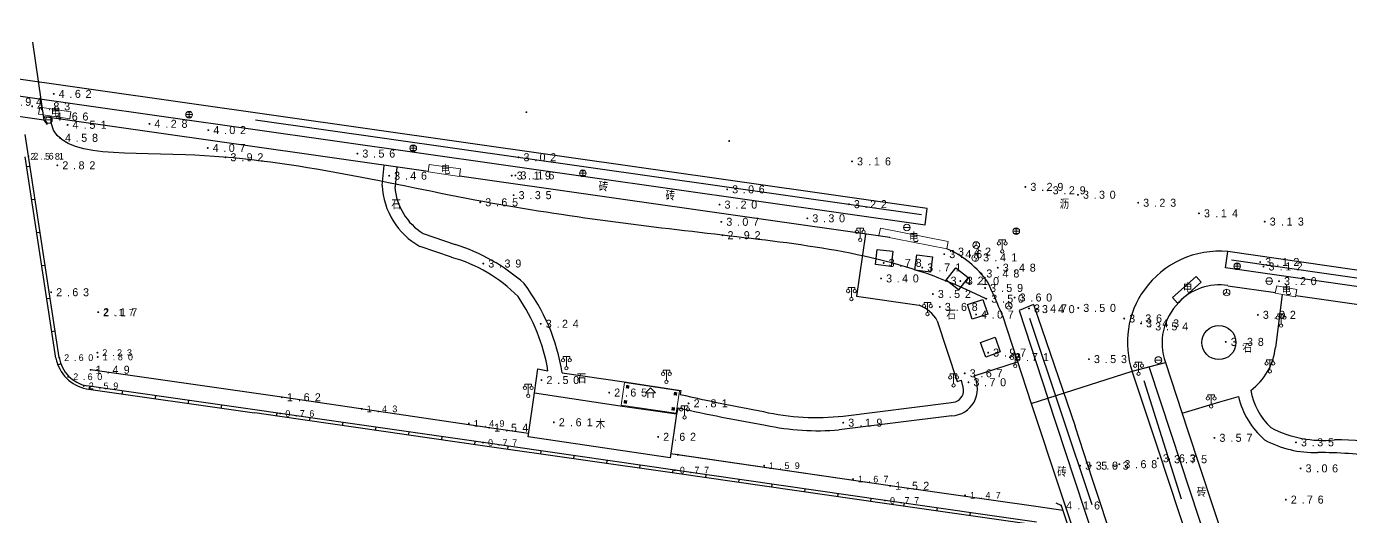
# Model space of a CAD drawing. Header units: metres. Extents: x 342272 to 345188, y 671156 to 672490.
# Drawn here: x 344610.8 to 344809.2, y 672096.4 to 672169.8 of the extents above; entities that cross this region are included whole.
import ezdxf
from ezdxf.enums import TextEntityAlignment as Align

# ---------------------------------------------------------------- set-up
doc = ezdxf.new("R2010")
doc.units = ezdxf.units.M
doc.header["$LTSCALE"] = 0.5
doc.header["$MEASUREMENT"] = 0
doc.layers.add('00-地形', color=251, linetype='Continuous')
doc.layers.add('00-现状标高', color=2, linetype='Continuous', lineweight=0, plot=False)
for name, color, linetype, lineweight in [('公共设施纪念物', 8, 'Continuous', 0), ('普通房屋', 8, 'Continuous', 0), ('通讯及其他管线设施', 252, 'Continuous', 0)]:
    doc.layers.add(name, color=color, linetype=linetype, lineweight=lineweight)
doc.styles.add('Style-MCS_Chinese1', font='MCS_Chinese1.shx', dxfattribs={"bigfont": 'MCS_Chinese1big.shx'})
doc.styles.add('正等线体2.0', font='MCS_Chinese1.shx', dxfattribs={"height": 2, "bigfont": 'MCS_Chinese1big.shx'})
doc.styles.add('正等线体2.4', font='MCS_Chinese1.shx', dxfattribs={"height": 2.4, "bigfont": 'MCS_Chinese1big.shx'})
doc.styles.add('细等线体2.5', font='MCS_Chinese1.shx', dxfattribs={"height": 2.5, "bigfont": 'MCS_Chinese1big.shx'})

# ---------------------------------------------------------------- blocks, each defined once
blk = doc.blocks.new('213400_4')
at = {"layer": '00-现状标高', "linetype": 'Continuous', "lineweight": 0}
h = blk.add_hatch(color=256, dxfattribs=at)
edge = h.paths.add_edge_path()
edge.add_arc((0, 0), 0.3, 0, 360)
blk = doc.blocks.new('174601_1')
at = {"layer": '通讯及其他管线设施', "linetype": 'Continuous', "lineweight": 0}
for q in [(-0.87, -0.5), (0, 1), (0.87, -0.5)]:
    blk.add_line((0, 0), q, dxfattribs=at)
blk.add_circle((0, 0), 1, dxfattribs=at)
blk = doc.blocks.new('156602_1')
at = {"layer": '公共设施纪念物', "linetype": 'Continuous', "lineweight": 0}
for p, q in [((0, 3), (-1.5, 1.5)), ((-1.5, 1.5), (1.5, 1.5)), ((-0.8, 1.5), (-0.8, 0)), ((1.5, 1.5), (0, 3)), ((0.8, 1.5), (0.8, 0))]:
    blk.add_line(p, q, dxfattribs=at)
blk = doc.blocks.new('155210')
at = {"layer": '公共设施纪念物', "linetype": 'Continuous', "lineweight": 0}
for p, q in [((-1, 2.9), (-1, 3.5)), ((-1, 3.5), (1, 3.5)), ((0, 0.5), (0, 3.5)), ((1, 3.5), (1, 2.9))]:
    blk.add_line(p, q, dxfattribs=at)
for centre in [(-1, 2.4), (0, 0), (1, 2.4)]:
    blk.add_circle(centre, 0.5, dxfattribs=at)
blk = doc.blocks.new('174201_1')
at = {"layer": '通讯及其他管线设施', "linetype": 'Continuous', "lineweight": 0}
for p, q in [((-1, 0), (1, 0)), ((-0.7, 0.7), (0.7, 0.7)), ((0, -1), (0, 1)), ((-0.7, -0.7), (0.7, -0.7))]:
    blk.add_line(p, q, dxfattribs=at)
blk.add_circle((0, 0), 1, dxfattribs=at)
blk = doc.blocks.new('174100_1')
at = {"layer": '通讯及其他管线设施', "linetype": 'Continuous', "lineweight": 0}
blk.add_line((-1, 0), (1, 0), dxfattribs=at)
blk.add_circle((0, 0), 1, dxfattribs=at)
blk = doc.blocks.new('174700_1')
at = {"layer": '通讯及其他管线设施', "linetype": 'Continuous', "lineweight": 0}
for p, q in [((0, 1), (-0.38, 0.18)), ((-0.38, 0.18), (0.38, -0.18)), ((0, -1), (0.38, -0.18))]:
    blk.add_line(p, q, dxfattribs=at)
blk.add_circle((0, 0), 1, dxfattribs=at)

msp = doc.modelspace()

# ---------------------------------------------------------------- linework, layer by layer
at = {"layer": '00-地形', "lineweight": -3}
for p, q in [((344745.79, 672142.54), (344554.2, 672169.84)), ((344553.8, 672167.38), (344745.49, 672140.11)), ((344611.69, 672167.48), (344613.37, 672155.8)), ((344613.37, 672155.8), (344574.75, 672161.43)), ((344613.43, 672156.28), (344613.37, 672155.8)), ((344613.37, 672155.8), (344613.84, 672155.16)), ((344670.96, 672148.08), (344613.43, 672156.28)), ((344645.07, 672155.83), (344744.9, 672141.68)), ((344611.05, 672150.39), (344610.59, 672153.63)), ((344615.17, 672120.15), (344610.56, 672150.31)), ((344610.78, 672148.83), (344611.28, 672148.91)), ((344615.67, 672120.21), (344611.05, 672150.39)), ((344664.07, 672146.02), (344664.37, 672149.02)), ((344666.27, 672148.75), (344666.01, 672145.81)), ((344740.16, 672138.21), (344675.69, 672147.4)), ((344611.54, 672143.89), (344612.03, 672143.97)), ((344745.49, 672140.11), (344745.79, 672142.54)), ((344612.29, 672138.95), (344612.79, 672139.02)), ((344670.23, 672138.83), (344675.03, 672137.14)), ((344674.46, 672135.24), (344669.75, 672136.87)), ((344736.52, 672138.73), (344735.17, 672129.4)), ((344738.03, 672134.15), (344738.3, 672136.43)), ((344738.3, 672136.43), (344740.62, 672136.15)), ((344740.62, 672136.15), (344740.35, 672133.88)), ((344743.92, 672133.3), (344744.23, 672135.62)), ((344744.23, 672135.62), (344746.56, 672135.31)), ((344746.56, 672135.31), (344746.25, 672133)), ((344790.51, 672133.66), (344790.85, 672136.1)), ((345120.02, 672088.9), (344790.85, 672136.1)), ((344613.05, 672134.01), (344613.54, 672134.08)), ((344740.35, 672133.88), (344738.03, 672134.15)), ((344746.25, 672133), (344743.92, 672133.3)), ((344748.63, 672131.81), (344750.06, 672133.66)), ((344750.06, 672133.66), (344751.92, 672132.23)), ((345119.62, 672086.42), (344790.51, 672133.66)), ((345119.09, 672087.79), (344791.38, 672134.79)), ((344750.49, 672130.38), (344748.63, 672131.81)), ((344751.92, 672132.23), (344750.49, 672130.38)), ((344790.83, 672130.99), (344797.98, 672129.97)), ((344613.81, 672129.06), (344614.3, 672129.14)), ((344735.17, 672129.4), (344744.55, 672128.05)), ((344751.83, 672128.18), (344754.13, 672128.92)), ((344754.13, 672128.92), (344754.85, 672126.7)), ((344799, 672129.66), (344797.96, 672121.71)), ((344801.02, 672129.53), (344959.53, 672106.81)), ((344752.54, 672125.96), (344751.83, 672128.18)), ((344761.7, 672128.15), (344759.57, 672127.28)), ((344759.57, 672127.28), (344763.87, 672114.11)), ((344761.7, 672128.15), (344767.94, 672109.91)), ((344747.28, 672125.72), (344750.28, 672116.63)), ((344754.85, 672126.7), (344752.54, 672125.96)), ((344757.04, 672126.52), (344761.38, 672113.35)), ((344761.1, 672126.12), (344770.44, 672098.18)), ((344614.56, 672124.12), (344615.06, 672124.2)), ((344753.75, 672122.48), (344755.94, 672123.27)), ((344755.94, 672123.27), (344756.73, 672121.06)), ((344754.54, 672120.28), (344753.75, 672122.48)), ((344756.73, 672121.06), (344754.54, 672120.28)), ((344615.39, 672119.11), (344615.87, 672119.27)), ((344752.82, 672117.46), (344759.32, 672119.59)), ((344776.5, 672118.16), (344781.48, 672119.46)), ((344781.48, 672119.46), (344784.8, 672109.4)), ((344649.05, 672114.26), (344620.37, 672118.38)), ((344686.93, 672114.91), (344687.43, 672118.51)), ((344687.43, 672118.51), (344688.92, 672118.25)), ((344691.07, 672117.91), (344700.33, 672116.59)), ((344763.87, 672114.11), (344776.5, 672118.16)), ((344776.46, 672118.25), (344780.35, 672106.52)), ((344776.5, 672118.16), (344779.06, 672118.83)), ((344782.41, 672108.68), (344779.06, 672118.83)), ((344644.92, 672111.88), (344619.73, 672115.48)), ((344644.99, 672112.38), (344619.8, 672115.97)), ((344620.17, 672115.42), (344620.24, 672115.91)), ((344625.12, 672114.71), (344625.19, 672115.21)), ((344700.33, 672116.59), (344708.83, 672115.3)), ((344708.83, 672115.3), (344708.75, 672114.68)), ((344750.28, 672116.63), (344750.92, 672116.81)), ((344751.18, 672115.77), (344750.92, 672116.81)), ((344783.91, 672098.97), (344778.28, 672116.74)), ((344630.07, 672114), (344630.14, 672114.5)), ((344635.02, 672113.3), (344635.09, 672113.79)), ((344639.97, 672112.59), (344640.04, 672113.09)), ((344680.11, 672109.7), (344649.05, 672114.26)), ((344685.94, 672108.36), (344686.93, 672114.91)), ((344686.93, 672114.91), (344699.76, 672112.98)), ((344699.76, 672112.98), (344708.22, 672111.79)), ((344733.18, 672111.44), (344749.02, 672113.45)), ((344749.02, 672113.45), (344750.01, 672113.58)), ((344761.38, 672113.35), (344763.87, 672114.11)), ((344761.38, 672113.35), (344765.77, 672100.09)), ((344767.86, 672102.01), (344763.87, 672114.11)), ((344783.98, 672111.89), (344789.65, 672113.58)), ((344789.65, 672113.58), (344792.43, 672114.38)), ((344648.81, 672111.83), (344644.99, 672112.38)), ((344648.74, 672111.38), (344644.99, 672111.91)), ((344648.25, 672111.45), (344648.32, 672111.9)), ((344679.13, 672107.01), (344648.74, 672111.38)), ((344679.2, 672107.47), (344648.81, 672111.83)), ((344653.2, 672110.73), (344653.27, 672111.19)), ((344708.22, 672111.79), (344707.23, 672105.19)), ((344708.46, 672112.68), (344708.22, 672111.79)), ((344749.47, 672111.49), (344732.56, 672109.39)), ((344658.15, 672110.02), (344658.22, 672110.48)), ((344663.1, 672109.31), (344663.17, 672109.77)), ((344668.05, 672108.6), (344668.12, 672109.06)), ((344686.01, 672108.86), (344680.11, 672109.7)), ((344770.57, 672101.96), (344767.94, 672109.91)), ((344784.8, 672109.4), (344797.79, 672070.06)), ((344673, 672107.89), (344673.07, 672108.35)), ((344677.95, 672107.18), (344678.01, 672107.64)), ((344707.95, 672103.34), (344679.2, 672107.47)), ((344707.23, 672105.19), (344685.94, 672108.36)), ((344795.13, 672070.07), (344782.41, 672108.68)), ((344707.89, 672102.88), (344679.13, 672107.01)), ((344682.9, 672106.47), (344682.96, 672106.93)), ((344687.85, 672105.76), (344687.91, 672106.21)), ((344692.8, 672105.05), (344692.86, 672105.5)), ((344708.4, 672105.64), (344707.32, 672105.8)), ((344740.22, 672100.99), (344707.32, 672105.8)), ((344740.22, 672100.99), (344708.4, 672105.64)), ((344780.35, 672106.52), (344792.42, 672070.07)), ((344783.91, 672098.97), (344781.58, 672106.31)), ((344697.75, 672104.34), (344697.81, 672104.79)), ((344702.7, 672103.63), (344702.76, 672104.08)), ((344707.64, 672102.92), (344707.71, 672103.37)), ((344739.45, 672098.79), (344707.95, 672103.34)), ((344739.39, 672098.34), (344707.89, 672102.88)), ((344712.59, 672102.2), (344712.66, 672102.66)), ((344717.54, 672101.49), (344717.61, 672101.94)), ((344722.49, 672100.78), (344722.56, 672101.23)), ((344778.39, 672070.1), (344767.86, 672102.01)), ((344781.11, 672070.09), (344770.57, 672101.96)), ((344727.44, 672100.06), (344727.5, 672100.52)), ((344732.39, 672099.35), (344732.45, 672099.8)), ((344737.34, 672098.63), (344737.4, 672099.09)), ((344762.43, 672097.83), (344740.22, 672100.99)), ((344765.77, 672100.09), (344775.7, 672070.1)), ((344762.09, 672095.11), (344739.39, 672098.34)), ((344762.15, 672095.57), (344739.45, 672098.79)), ((344742.29, 672097.93), (344742.35, 672098.38)), ((344747.24, 672097.22), (344747.3, 672097.68)), ((344766.1, 672097.3), (344762.43, 672097.83)), ((344765.84, 672098.05), (344765.12, 672098.41)), ((344765.84, 672098.05), (344775.1, 672070.1)), ((344752.19, 672096.52), (344752.25, 672096.97))]:
    msp.add_line(p, q, dxfattribs=at)
msp.add_circle((344789.49, 672122.47), 2.56, dxfattribs=at)
for centre, radius, start, end in [((344675.14, 672146.56), 11.09, 182.7719, 240.8681), ((344674.84, 672146.39), 8.86, 183.7936, 238.6398), ((344666.57, 672110.1), 28.34, 48.4288, 72.6221), ((344668.43, 672113.54), 22.52, 44.642, 74.4693), ((344743.14, 672123.43), 14.22, 34.5713, 66.9818), ((344789.58, 672122.3), 13.86, 84.7551, 144.3018), ((344661.32, 672113.14), 30.13, 9.0995, 37.0563), ((344665.17, 672089.02), 99.24, 22.2049, 25.346), ((344789.51, 672122.92), 8.19, 80.6978, 137.1582), ((344661.58, 672113.71), 27.72, 9.4191, 34.3709), ((344789.32, 672122.49), 13.54, 144.3171, 198.657), ((344742.86, 672123.29), 5.05, 28.7068, 70.4467), ((344789.63, 672122.37), 8.66, 135.0733, 199.6229), ((344788.91, 672122.66), 9.1, 306.0635, 354.0241), ((344620.84, 672121.19), 5.76, 190.4213, 259.1721), ((344620.83, 672121.11), 5.24, 189.9726, 258.7235), ((344749.25, 672115.54), 4.06, 273.1525, 28.2646), ((344749.41, 672115.3), 1.83, 288.9514, 14.8074), ((344804.62, 672117.27), 10.54, 190.7534, 225.8034), ((344781.87, 672437.86), 331.34, 257.252, 259.453), ((344804.4, 672117.15), 12.28, 192.9996, 228.8739), ((344768.44, 672381.09), 275.03, 257.4032, 260.1825), ((344729.23, 672148.07), 36.84, 257.4467, 276.1657), ((344729.41, 672146.63), 37.38, 257.8424, 274.8249), ((344805.13, 672124.91), 17.11, 242.6628, 275.7309), ((344803.97, 672122.09), 16.12, 241.6712, 271.2022), ((344806.71, 672060.85), 47.04, 69.4029, 89.8422), ((344804.64, 672044.2), 61.77, 81.735, 90.3057)]:
    msp.add_arc(centre, radius, start, end, dxfattribs=at)
msp.add_open_spline([(344754.63, 672129.03), (344752.61, 672129.97), (344740.26, 672135.71), (344714.11, 672138.62), (344678.02, 672142.93), (344640.74, 672152.39), (344614.3, 672150.07), (344614.4, 672156.33)], degree=3, knots=[0, 0, 0, 0, 0.04725, 0.288871, 0.548443, 0.823224, 1, 1, 1, 1], dxfattribs=at)
at = {"layer": '公共设施纪念物', "lineweight": 0, "flags": 128}
msp.add_lwpolyline([(344699.92, 672113.1), (344708.17, 672111.9), (344708.66, 672115.25), (344700.4, 672116.46), (344699.92, 672113.1)], dxfattribs=at)
at = {"layer": '普通房屋', "lineweight": 0, "extrusion": (0, 0, -1)}
for points in [[(-344700.66, 672116.12), (-344701.15, 672116.05), (-344700.59, 672115.62), (-344701.08, 672115.55)], [(-344707.82, 672115.07), (-344708.32, 672115), (-344707.75, 672114.58), (-344708.25, 672114.51)], [(-344700.33, 672113.85), (-344700.82, 672113.78), (-344700.26, 672113.36), (-344700.75, 672113.28)], [(-344707.49, 672112.8), (-344707.99, 672112.73), (-344707.42, 672112.31), (-344707.92, 672112.24)]]:
    msp.add_solid(points, dxfattribs=at)
at = {"layer": '通讯及其他管线设施', "lineweight": 0, "flags": 128}
for points in [[(344617.43, 672157.05), (344617.28, 672156.01), (344612.58, 672156.7), (344612.74, 672157.74), (344617.43, 672157.05)], [(344671.12, 672149.17), (344675.84, 672148.49), (344675.68, 672147.36), (344670.96, 672148.03), (344671.12, 672149.17)], [(344748.92, 672137.6), (344738.77, 672139.63), (344738.55, 672138.53), (344748.7, 672136.5), (344748.92, 672137.6)], [(344782.54, 672129.24), (344786.09, 672132.39), (344786.85, 672131.53), (344783.3, 672128.38), (344782.54, 672129.24)], [(344800.98, 672129.3), (344797.95, 672129.85), (344798.16, 672130.98), (344801.19, 672130.43), (344800.98, 672129.3)]]:
    msp.add_lwpolyline(points, dxfattribs=at)

# ---------------------------------------------------------------- block references
at = {"layer": '00-现状标高', "linetype": 'Continuous', "lineweight": 0, "xscale": 0.5, "yscale": 0.5, "zscale": 0.5}
for p in [(344614.85, 672159.73), (344611.61, 672157.87), (344685.7, 672156.99), (344614.4, 672156.33), (344616.92, 672155.09), (344629.2, 672155.24), (344615.79, 672153.14), (344638.02, 672154.3), (344716.09, 672152.67), (344637.93, 672151.63), (344660.36, 672150.78), (344611.05, 672150.39), (344615.39, 672149.03), (344640.58, 672150.23), (344684.52, 672150.23), (344734.51, 672149.62), (344665.12, 672147.47), (344683.5, 672147.48), (344684.06, 672147.51), (344715.79, 672145.42), (344760.49, 672145.79), (344763.83, 672145.28), (344768.38, 672144.61), (344678.78, 672143.48), (344683.78, 672144.55), (344714.65, 672143.14), (344734.04, 672143.2), (344777.4, 672143.42), (344727.81, 672141.08), (344786.51, 672141.83), (344714.92, 672140.56), (344796.37, 672140.59), (344715.1, 672138.55), (344748.33, 672135.71), (344749.64, 672136.08), (344753.41, 672135.22), (344679.24, 672134.3), (344739.25, 672134.4), (344745.03, 672133.71), (344753.89, 672132.81), (344756.35, 672133.68), (344795.69, 672134.53), (344796.18, 672133.86), (344738.86, 672132.07), (344748.53, 672131.74), (344750.74, 672131.68), (344798.51, 672131.66), (344614.47, 672130), (344746.63, 672129.74), (344754.45, 672130.64), (344754.63, 672129.03), (344758.88, 672129.21), (344621.51, 672127.02), (344747.67, 672127.8), (344761.03, 672127.57), (344762.23, 672127.47), (344768.42, 672127.65), (344687.85, 672125.27), (344753.1, 672126.67), (344775.3, 672126.07), (344777.83, 672125.33), (344779.2, 672124.89), (344795.34, 672126.61), (344621.39, 672120.95), (344754.91, 672120.95), (344790.53, 672122.57), (344615.67, 672120.21), (344621.44, 672120.3), (344758.17, 672120.27), (344770.02, 672119.98), (344617.02, 672117.33), (344620.37, 672118.38), (344621.36, 672118.35), (344687.96, 672116.84), (344751.4, 672117.85), (344619.35, 672115.97), (344698.11, 672114.96), (344751.96, 672116.51), (344649.05, 672114.26), (344710.01, 672113.35), (344648.81, 672111.83), (344661.01, 672112.52), (344677.07, 672110.33), (344680.11, 672109.7), (344689.81, 672110.51), (344733.19, 672110.45), (344679.2, 672107.47), (344705.45, 672108.33), (344788.83, 672108.18), (344801.05, 672107.51), (344708.4, 672105.64), (344780.35, 672105.11), (344782.03, 672104.97), (344707.95, 672103.34), (344721.33, 672104.01), (344768.69, 672104.01), (344770.29, 672104.02), (344774.58, 672104.23), (344801.74, 672103.6), (344734.66, 672102), (344740.22, 672100.99), (344751.45, 672099.57), (344739.45, 672098.79), (344765.85, 672098.04), (344799.53, 672098.92)]:
    msp.add_blockref('213400_4', p, dxfattribs=at)
at = {"layer": '公共设施纪念物', "lineweight": 0, "xscale": 0.5, "yscale": 0.5, "zscale": 0.5}
for name, p in [('155210', (344735.73, 672137.85)), ('155210', (344757.02, 672136.12)), ('155210', (344734.41, 672128.98)), ('155210', (344745.81, 672126.74)), ('155210', (344798.82, 672125)), ('155210', (344691.69, 672118.62)), ('155210', (344758.97, 672118.96)), ('155210', (344777.46, 672117.8)), ('155210', (344797.14, 672118.13)), ('155210', (344706.69, 672116.56)), ('155210', (344749.73, 672116.05)), ('155210', (344685.97, 672114.46)), ('156602_1', (344704.29, 672114.18)), ('155210', (344709.41, 672111.24)), ('155210', (344788.34, 672112.89))]:
    msp.add_blockref(name, p, dxfattribs=at)
at = {"layer": '通讯及其他管线设施', "lineweight": 0, "xscale": 0.5, "yscale": 0.5, "zscale": 0.5}
for name, p in [('174201_1', (344635.13, 672156.62)), ('174100_1', (344614.13, 672155.83)), ('174201_1', (344668.74, 672151.58)), ('174201_1', (344694.16, 672147.83)), ('174100_1', (344742.73, 672139.71)), ('174201_1', (344759.13, 672139.17)), ('174601_1', (344753.13, 672137.08)), ('174700_1', (344752.99, 672135.14)), ('174201_1', (344792.25, 672133.9)), ('174100_1', (344797.03, 672131.69)), ('174601_1', (344790.66, 672129.98)), ('174601_1', (344758, 672127.98)), ('174100_1', (344780.42, 672119.84))]:
    msp.add_blockref(name, p, dxfattribs=at)

# ---------------------------------------------------------------- texts
at = {"layer": '00-地形', "lineweight": -3, "style": '细等线体2.5'}
for p in [(344615.15, 672156.93), (344673.56, 672148.33), (344743.78, 672138.15), (344784.82, 672130.57), (344799.65, 672130.2)]:
    msp.add_text('电', height=1.25, dxfattribs=at).set_placement(p, align=Align.MIDDLE_CENTER)
at = {"layer": '00-地形', "lineweight": -3}
for s, style, p in [('砖', '细等线体2.5', (344696.53, 672145.14)), ('砖', '细等线体2.5', (344706.56, 672143.79)), ('石', 'Style-MCS_Chinese1', (344665.44, 672142.46)), ('沥', '细等线体2.5', (344765.63, 672142.52)), ('石', 'Style-MCS_Chinese1', (344748.64, 672125.94)), ('石', 'Style-MCS_Chinese1', (344793.07, 672120.95)), ('石', 'Style-MCS_Chinese1', (344693.25, 672116.38)), ('木', '细等线体2.5', (344696.07, 672109.54)), ('砖', '细等线体2.5', (344765.27, 672102.38)), ('砖', '细等线体2.5', (344786.18, 672099.34))]:
    msp.add_text(s, height=1.25, dxfattribs=dict(at, style=style)).set_placement(p)
at = {"layer": '00-现状标高', "lineweight": 0, "attachment_point": 4, "line_spacing_factor": 0.722892}
for s, insert, char_height, style in [('\\T1.816;4.94', (344608.15, 672158.54), 1.2, '正等线体2.4'), ('\\T1.805;4.62', (344615.6, 672159.73), 1.2, '正等线体2.4'), ('\\T1.816;4.83', (344612.36, 672157.86), 1.2, '正等线体2.4'), ('\\T1.794;4.66', (344615.15, 672156.33), 1.2, '正等线体2.4'), ('\\T1.891;4.51', (344617.67, 672155.09), 1.2, '正等线体2.4'), ('\\T1.816;4.28', (344629.95, 672155.24), 1.2, '正等线体2.4'), ('\\T1.794;4.02', (344638.77, 672154.3), 1.2, '正等线体2.4'), ('\\T1.816;4.58', (344616.54, 672153.14), 1.2, '正等线体2.4'), ('\\T1.979;2.58', (344611.34, 672150.36), 1, '正等线体2.0'), ('\\T2.053;2.61', (344611.8, 672150.39), 1, '正等线体2.0'), ('\\T1.794;4.07', (344638.68, 672151.62), 1.2, '正等线体2.4'), ('\\T1.816;3.92', (344641.33, 672150.23), 1.2, '正等线体2.4'), ('\\T1.805;3.56', (344661.11, 672150.78), 1.2, '正等线体2.4'), ('\\T1.794;3.02', (344685.27, 672150.23), 1.2, '正等线体2.4'), ('\\T1.816;2.82', (344616.14, 672149.02), 1.2, '正等线体2.4'), ('\\T1.877;3.16', (344735.26, 672149.61), 1.2, '正等线体2.4'), ('\\T1.805;3.46', (344665.87, 672147.46), 1.2, '正等线体2.4'), ('\\T1.891;3.19', (344684.25, 672147.48), 1.2, '正等线体2.4'), ('\\T1.877;3.16', (344684.81, 672147.51), 1.2, '正等线体2.4'), ('\\T1.816;3.35', (344684.53, 672144.55), 1.2, '正等线体2.4'), ('\\T1.783;3.06', (344716.54, 672145.42), 1.2, '正等线体2.4'), ('\\T1.816;3.29', (344761.24, 672145.79), 1.2, '正等线体2.4'), ('\\T1.816;3.29', (344764.58, 672145.28), 1.2, '正等线体2.4'), ('\\T1.794;3.30', (344769.13, 672144.61), 1.2, '正等线体2.4'), ('\\T1.805;3.65', (344679.53, 672143.48), 1.2, '正等线体2.4'), ('\\T1.794;3.20', (344715.4, 672143.13), 1.2, '正等线体2.4'), ('\\T1.816;3.22', (344734.79, 672143.2), 1.2, '正等线体2.4'), ('\\T1.816;3.23', (344778.15, 672143.41), 1.2, '正等线体2.4'), ('\\T1.794;3.07', (344715.67, 672140.56), 1.2, '正等线体2.4'), ('\\T1.794;3.30', (344728.56, 672141.08), 1.2, '正等线体2.4'), ('\\T1.891;3.14', (344787.26, 672141.83), 1.2, '正等线体2.4'), ('\\T1.891;3.13', (344797.12, 672140.59), 1.2, '正等线体2.4'), ('\\T1.816;2.92', (344715.85, 672138.55), 1.2, '正等线体2.4'), ('\\T1.816;3.39', (344679.99, 672134.3), 1.2, '正等线体2.4'), ('\\T1.816;3.78', (344740, 672134.4), 1.2, '正等线体2.4'), ('\\T1.805;3.46', (344749.08, 672135.71), 1.2, '正等线体2.4'), ('\\T1.816;3.42', (344750.39, 672136.08), 1.2, '正等线体2.4'), ('\\T1.891;3.41', (344754.16, 672135.22), 1.2, '正等线体2.4'), ('\\T1.891;3.12', (344796.44, 672134.53), 1.2, '正等线体2.4'), ('\\T1.891;3.71', (344745.78, 672133.71), 1.2, '正等线体2.4'), ('\\T1.816;3.48', (344754.64, 672132.81), 1.2, '正等线体2.4'), ('\\T1.816;3.48', (344757.1, 672133.68), 1.2, '正等线体2.4'), ('\\T1.891;3.12', (344796.93, 672133.86), 1.2, '正等线体2.4'), ('\\T1.794;3.40', (344739.61, 672132.07), 1.2, '正等线体2.4'), ('\\T1.816;3.32', (344749.28, 672131.73), 1.2, '正等线体2.4'), ('\\T1.864;4.10', (344751.49, 672131.68), 1.2, '正等线体2.4'), ('\\T1.816;3.59', (344755.2, 672130.64), 1.2, '正等线体2.4'), ('\\T1.794;3.20', (344799.26, 672131.66), 1.2, '正等线体2.4'), ('\\T1.805;2.63', (344615.22, 672130), 1.2, '正等线体2.4'), ('\\T1.816;3.52', (344747.38, 672129.74), 1.2, '正等线体2.4'), ('\\T1.794;3.50', (344755.38, 672129.03), 1.2, '正等线体2.4'), ('\\T1.783;3.60', (344759.63, 672129.21), 1.2, '正等线体2.4'), ('\\T2.069;2.17', (344622.26, 672127.01), 1, '正等线体2.0'), ('\\T1.891;2.17', (344622.26, 672127.01), 1.2, '正等线体2.4'), ('\\T1.805;3.68', (344748.42, 672127.8), 1.2, '正等线体2.4'), ('\\T1.794;4.07', (344753.85, 672126.66), 1.2, '正等线体2.4'), ('\\T1.816;3.47', (344761.78, 672127.57), 1.2, '正等线体2.4'), ('\\T1.794;3.40', (344762.98, 672127.47), 1.2, '正等线体2.4'), ('\\T1.794;3.50', (344769.17, 672127.65), 1.2, '正等线体2.4'), ('\\T1.816;3.32', (344796.09, 672126.61), 1.2, '正等线体2.4'), ('\\T1.816;3.24', (344688.6, 672125.27), 1.2, '正等线体2.4'), ('\\T1.805;3.36', (344776.05, 672126.07), 1.2, '正等线体2.4'), ('\\T1.816;3.43', (344778.58, 672125.33), 1.2, '正等线体2.4'), ('\\T1.816;3.54', (344779.95, 672124.88), 1.2, '正等线体2.4'), ('\\T1.816;3.38', (344791.28, 672122.56), 1.2, '正等线体2.4'), ('\\T1.979;2.23', (344622.14, 672120.95), 1, '正等线体2.0'), ('\\T1.816;3.97', (344755.66, 672120.95), 1.2, '正等线体2.4'), ('\\T1.940;2.60', (344616.42, 672120.2), 1, '正等线体2.0'), ('\\T1.891;1.49', (344621.12, 672118.38), 1.2, '正等线体2.4'), ('\\T2.037;1.80', (344622.19, 672120.3), 1, '正等线体2.0'), ('\\T1.891;3.71', (344758.92, 672120.27), 1.2, '正等线体2.4'), ('\\T1.816;3.53', (344770.77, 672119.98), 1.2, '正等线体2.4'), ('\\T1.940;2.60', (344617.77, 672117.33), 1, '正等线体2.0'), ('\\T1.794;2.50', (344688.71, 672116.84), 1.2, '正等线体2.4'), ('\\T1.805;3.67', (344752.15, 672117.85), 1.2, '正等线体2.4'), ('\\T1.794;3.70', (344752.71, 672116.51), 1.2, '正等线体2.4'), ('\\T1.979;2.59', (344620.1, 672115.97), 1, '正等线体2.0'), ('\\T1.805;2.65', (344698.86, 672114.96), 1.2, '正等线体2.4'), ('\\T1.877;1.62', (344649.8, 672114.26), 1.2, '正等线体2.4'), ('\\T2.069;1.43', (344661.76, 672112.52), 1, '正等线体2.0'), ('\\T1.891;2.81', (344710.76, 672113.35), 1.2, '正等线体2.4'), ('\\T1.940;0.76', (344649.56, 672111.83), 1, '正等线体2.0'), ('\\T1.877;2.61', (344690.56, 672110.51), 1.2, '正等线体2.4'), ('\\T1.891;3.19', (344733.94, 672110.45), 1.2, '正等线体2.4'), ('\\T2.069;1.49', (344677.82, 672110.33), 1, '正等线体2.0'), ('\\T1.891;1.54', (344680.86, 672109.7), 1.2, '正等线体2.4'), ('\\T1.952;0.77', (344679.95, 672107.47), 1, '正等线体2.0'), ('\\T1.805;2.62', (344706.2, 672108.33), 1.2, '正等线体2.4'), ('\\T1.816;3.57', (344789.58, 672108.18), 1.2, '正等线体2.4'), ('\\T1.816;3.35', (344801.8, 672107.51), 1.2, '正等线体2.4'), ('\\T1.805;3.63', (344781.1, 672105.11), 1.2, '正等线体2.4'), ('\\T1.816;3.75', (344782.78, 672104.97), 1.2, '正等线体2.4'), ('\\T1.952;0.77', (344708.7, 672103.34), 1, '正等线体2.0'), ('\\T2.069;1.59', (344722.08, 672104), 1, '正等线体2.0'), ('\\T1.816;3.59', (344769.44, 672104.01), 1.2, '正等线体2.4'), ('\\T1.805;3.63', (344771.04, 672104.01), 1.2, '正等线体2.4'), ('\\T1.805;3.68', (344775.33, 672104.23), 1.2, '正等线体2.4'), ('\\T1.783;3.06', (344802.49, 672103.6), 1.2, '正等线体2.4'), ('\\T2.053;1.67', (344735.41, 672101.99), 1, '正等线体2.0'), ('\\T1.891;1.52', (344740.97, 672100.99), 1.2, '正等线体2.4'), ('\\T1.952;0.77', (344740.2, 672098.79), 1, '正等线体2.0'), ('\\T2.069;1.47', (344752.2, 672099.57), 1, '正等线体2.0'), ('\\T1.805;2.76', (344800.28, 672098.92), 1.2, '正等线体2.4'), ('\\T1.877;4.16', (344766.6, 672098.04), 1.2, '正等线体2.4')]:
    msp.add_mtext(s, dxfattribs=dict(at, insert=insert, char_height=char_height, style=style))

doc.saveas('drawing.dxf')
